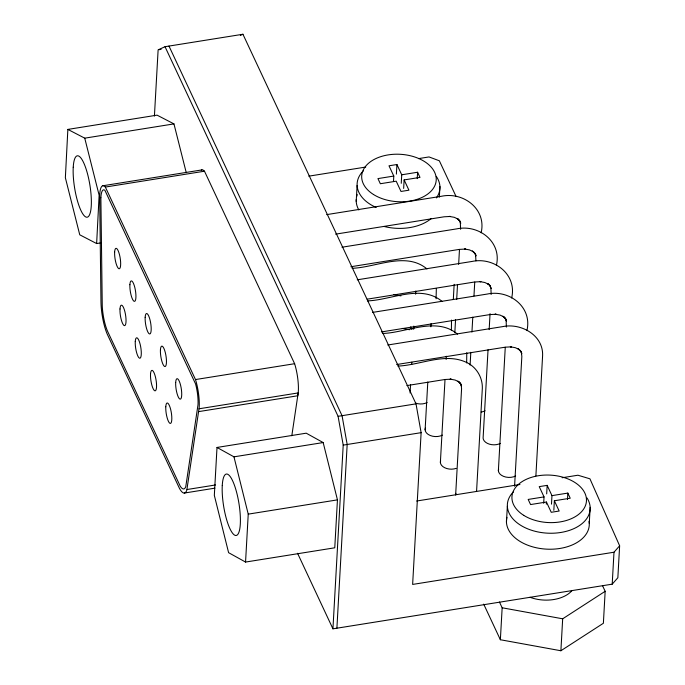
<?xml version="1.0" encoding="UTF-8"?>
<svg xmlns="http://www.w3.org/2000/svg" width="685" height="685" viewBox="0 0 685 685"><rect width="100%" height="100%" fill="white"/><g stroke="black" fill="none" stroke-linecap="round" stroke-linejoin="round"><path stroke-width="1.03" d="M186.251 172.671L173.956 123.899L157.07 115.148L67.858 129.414L65.366 177.732L79.751 234.809L96.636 243.56L100.832 242.884M96.636 243.56L99.128 195.234L84.743 138.165L67.858 129.414M154.416 116.073L158.124 49.851L165.025 46.708L242.935 34.25L416.009 403.85L421.121 432.663L412.635 584.425L613.991 552.221L619.634 545.799L589.939 478.815L577.934 475.219L562.12 477.745M217.008 447.451L214.328 495.375L228.602 552.675L245.555 562.06L334.768 547.794L337.448 499.87L323.174 442.561L306.221 433.185L217.008 447.451L233.962 456.835L323.174 442.561M245.555 562.06L248.235 514.135L233.962 456.835M356.217 201.433L357.108 185.464M619.634 545.799L617.853 577.746L612.202 584.168L332.936 628.83L343.211 445.122L338.09 416.317L165.025 46.708M336.9 628.196L347.175 444.488L342.055 415.675L168.989 46.075M393.498 181.388L393.798 176.062L388.994 165.796L396.923 164.528L401.727 174.795L401.256 183.315M396.384 174.11L396.923 164.528M403.653 188.444L404.133 179.924L419.991 177.389L417.593 172.252L401.727 174.795M417.233 178.648L417.593 172.252M410.709 328.851L410.829 326.719M410.092 393.002L410.563 384.508M411.694 364.326L411.813 362.202M413.654 329.279L413.834 326.094M415.615 294.233L415.786 291.039M425.12 429.846L427.791 382.05M430.874 326.822L431.053 323.637M439.333 197.152L439.933 186.5M436.08 298.78L436.345 288.411M440.378 462.444L445.01 379.601M446.14 359.419L446.32 356.234M451.398 330.316L451.509 320.075M453.324 299.234L454.155 284.318M454.84 332.482L455.551 319.715M456.681 299.508L457.512 284.617M458.642 264.41L459.472 249.52M460.603 229.304L460.277 221.546L460.722 223.327L458.967 219.808L460.046 221.289L457.041 218.446L458.505 219.311L454.292 217.308L449.3 216.426L450.405 216.451L444.111 216.794L335.607 234.142M466.665 362.913L466.768 352.672M470.098 365.079L470.818 352.313M471.939 332.105L472.778 317.215M473.969 295.937L474.739 282.109M475.929 260.839L475.544 254.144L475.989 255.925L474.226 252.405L475.313 253.878L472.308 251.044L473.772 251.909L469.55 249.905L464.567 249.023L465.672 249.049L459.378 249.391L350.866 266.739M481.127 232.806C486.77 209.165 463.42 191.5 441.414 196.278L326.702 214.619M476.589 491.051L482.343 388.078C482.582 378.334 477.436 368.821 469.097 363.786C446.945 351.062 421.104 365.225 397.925 366.073M488.037 349.812L483.105 438.092A10.369 6.593 3.2 0 0 489.39 444.154A10.369 6.593 3.2 0 0 500.367 443.366M489.167 329.596L490.058 313.644M491.128 294.499L490.905 287.657M496.394 265.403C502.028 241.762 478.678 224.098 456.681 228.876L341.969 247.216M498.372 470.689L505.265 347.304M506.395 327.096L506.069 319.338L506.515 321.119L504.759 317.6L505.838 319.073L502.833 316.239L504.297 317.104L500.084 315.1L495.092 314.218L496.197 314.244L489.903 314.586L381.399 331.934M511.652 298.001C517.295 274.36 493.945 256.695 471.948 261.464L357.236 279.814M506.455 522.27L507.345 506.301M602.466 585.538L605.163 591.309L603.382 623.264L560.887 650.75L500.367 639.739L502.156 607.783L499.451 602.012M514.581 486.264L521.842 356.5L521.336 351.936L521.782 353.717L520.018 350.198L521.105 351.67L518.1 348.836L519.564 349.701L515.343 347.697L510.359 346.815L511.455 346.841L505.17 347.184L396.658 364.531M526.919 330.598C532.562 306.957 509.203 289.293 487.206 294.062L372.494 312.411M535.884 475.895L542.597 355.755C543.547 335.128 520.908 322.703 502.473 326.659L387.761 345.009M543.676 503.287L544.036 496.899L539.223 486.633L547.161 485.365L551.964 495.632L551.485 504.151M546.681 493.885L547.161 485.365M546.322 504.16L546.442 502.028L530.575 504.562L528.178 499.433L544.036 496.899M553.831 510.351L554.37 500.761L570.228 498.226L567.822 493.089L551.964 495.632M567.471 499.485L567.822 493.089M560.887 650.75L562.676 618.803L605.163 591.309M589.271 523.306L590.162 507.337M612.202 584.168L613.991 552.221M105.353 187.056A24.3 6.071 80.9 0 0 99.668 195.225L100.969 301.76A27.04 6.756 80.9 0 0 107.22 334.1L179.333 488.105A28.034 7.004 80.9 0 0 186.782 490.332L199.181 407.601A23.838 5.959 80.9 0 0 195.49 379.558L105.353 187.056L204.481 171.207L294.618 363.709A23.838 5.959 80.9 0 1 298.309 391.743L297.769 395.767L198.641 411.616M291.81 435.763L298.189 392.925L199.061 408.782M411.539 329.339L414.194 327.627M240.349 35.432L242.935 34.25M159.108 49.697L161.095 49.371M84.743 138.165L173.956 123.899M102.878 185.755L202.006 169.897M308.772 176.165L365.73 167.054M418.475 158.62L429.024 156.933L439.359 160.795L456.116 196.578M393.798 176.062L377.94 178.597L380.346 183.734L396.204 181.191L401.008 191.457L408.945 190.19L404.133 179.924M352.133 268.289C375.834 267.595 405.7 251.121 426.978 268.948M367.186 299.174L474.645 281.989L480.93 281.646L479.825 281.621L484.817 282.503L489.03 284.506L487.566 283.641L490.571 286.476L489.492 285.003L491.248 288.522M367.4 300.886C391.092 300.193 420.967 283.718 442.245 301.546M382.658 333.475C406.359 332.79 436.225 316.316 457.503 334.143M195.49 379.558L294.618 363.709M406.881 385.595L444.916 379.507L451.201 379.173L450.105 379.139L455.088 380.029L459.301 382.024L457.845 381.16L460.842 384.002L459.763 382.53L461.519 386.049L461.082 384.259L461.579 388.832L455.645 495.041A10.369 6.593 3.2 0 1 455.91 493.337M338.09 416.317L416.009 403.85M343.211 445.122L421.121 432.663M187.048 489.518L215.518 484.963M184.308 493.054L214.885 488.165M248.235 514.135L337.448 499.87M416.643 501.018L519.949 484.492M393.661 294.55L400.965 295.877M402.309 328.398L409.613 329.725M502.156 607.783L562.676 618.803M554.37 500.761L559.174 511.027L551.245 512.294L546.442 502.028M483.696 604.127L500.367 639.739M297.555 553.266L332.936 628.83M427.123 402.523A10.369 6.593 3.2 0 1 415.324 403.037M431.302 218.455A41.468 26.381 3.2 0 1 384.054 226.452M358.846 209.952A41.468 26.381 3.2 0 1 356.234 199.472M356.688 196.526A41.468 26.381 3.2 0 1 357.279 194.617M201.287 170.222A24.3 6.071 80.9 0 1 204.481 171.207M442.382 435.121A10.369 6.593 3.2 0 1 430.189 435.48A10.369 6.593 3.2 0 1 425.385 428.142M456.201 468.36A10.369 6.593 3.2 0 1 444.702 467.735A10.369 6.593 3.2 0 1 440.643 460.74M485.108 410.769A10.369 6.593 3.2 0 1 481.195 412.036M515.634 475.964A10.369 6.593 3.2 0 1 503.441 476.323A10.369 6.593 3.2 0 1 498.637 468.985M589.057 521.336A41.468 26.381 3.2 0 1 546.878 549.156A41.468 26.381 3.2 0 1 506.926 517.363M572.052 590.547A31.099 19.779 3.2 0 1 529.993 597.277M436.259 176.345A41.468 26.381 3.2 0 1 436.405 197.922M376.185 207.478A41.468 26.381 3.2 0 1 363.333 170.873M587.036 497.995A41.468 26.381 3.2 0 1 545.363 533.016A41.468 26.381 3.2 0 1 513.57 491.71M100.875 197.708L102.253 305.955A22.879 5.72 80.9 0 0 107.468 331.06L180.172 486.05A23.881 5.968 80.9 0 0 185.781 486.633L197.982 404.921A19.685 4.923 80.9 0 0 195.576 383.942L104.873 190.267A20.148 5.035 80.9 0 0 100.875 197.708M145.16 317.309A10.369 2.594 80.9 0 0 149.279 333.852A10.369 2.594 80.9 0 0 150.049 320.015A10.369 2.594 80.9 0 0 145.16 317.309M150.52 374.181A10.369 2.594 80.9 0 0 154.639 390.724A10.369 2.594 80.9 0 0 155.418 376.887A10.369 2.594 80.9 0 0 150.52 374.181M160.427 349.907A10.369 2.594 80.9 0 0 164.546 366.449A10.369 2.594 80.9 0 0 165.316 352.612A10.369 2.594 80.9 0 0 160.427 349.907M175.685 382.504A10.369 2.594 80.9 0 0 179.804 399.038A10.369 2.594 80.9 0 0 180.583 385.21A10.369 2.594 80.9 0 0 175.685 382.504M129.893 284.712A10.369 2.594 80.9 0 0 134.012 301.254A10.369 2.594 80.9 0 0 134.791 287.417A10.369 2.594 80.9 0 0 129.893 284.712M114.635 252.114A10.369 2.594 80.9 0 0 118.753 268.657A10.369 2.594 80.9 0 0 119.524 254.82A10.369 2.594 80.9 0 0 114.635 252.114M165.787 406.779A10.369 2.594 80.9 0 0 169.906 423.321A10.369 2.594 80.9 0 0 170.676 409.484A10.369 2.594 80.9 0 0 165.787 406.779M135.262 341.584A10.369 2.594 80.9 0 0 139.38 358.127A10.369 2.594 80.9 0 0 140.151 344.29A10.369 2.594 80.9 0 0 135.262 341.584M119.995 308.986A10.369 2.594 80.9 0 0 124.113 325.529A10.369 2.594 80.9 0 0 124.893 311.692A10.369 2.594 80.9 0 0 119.995 308.986M73.235 167.234A31.099 7.775 80.9 0 0 85.591 216.862A31.099 7.775 80.9 0 0 87.911 175.36A31.099 7.775 80.9 0 0 73.235 167.234M222.265 485.502A31.099 7.775 80.9 0 0 234.63 535.131A31.099 7.775 80.9 0 0 236.95 493.628A31.099 7.775 80.9 0 0 222.265 485.502M373.471 194.489A37.324 23.744 3.2 0 0 435.275 184.599A37.324 23.744 3.2 0 0 388.147 154.896A37.324 23.744 3.2 0 0 373.471 194.489M523.708 515.326A37.324 23.744 3.2 0 0 585.512 505.436A37.324 23.744 3.2 0 0 538.384 475.733A37.324 23.744 3.2 0 0 523.708 515.326"/></g></svg>
